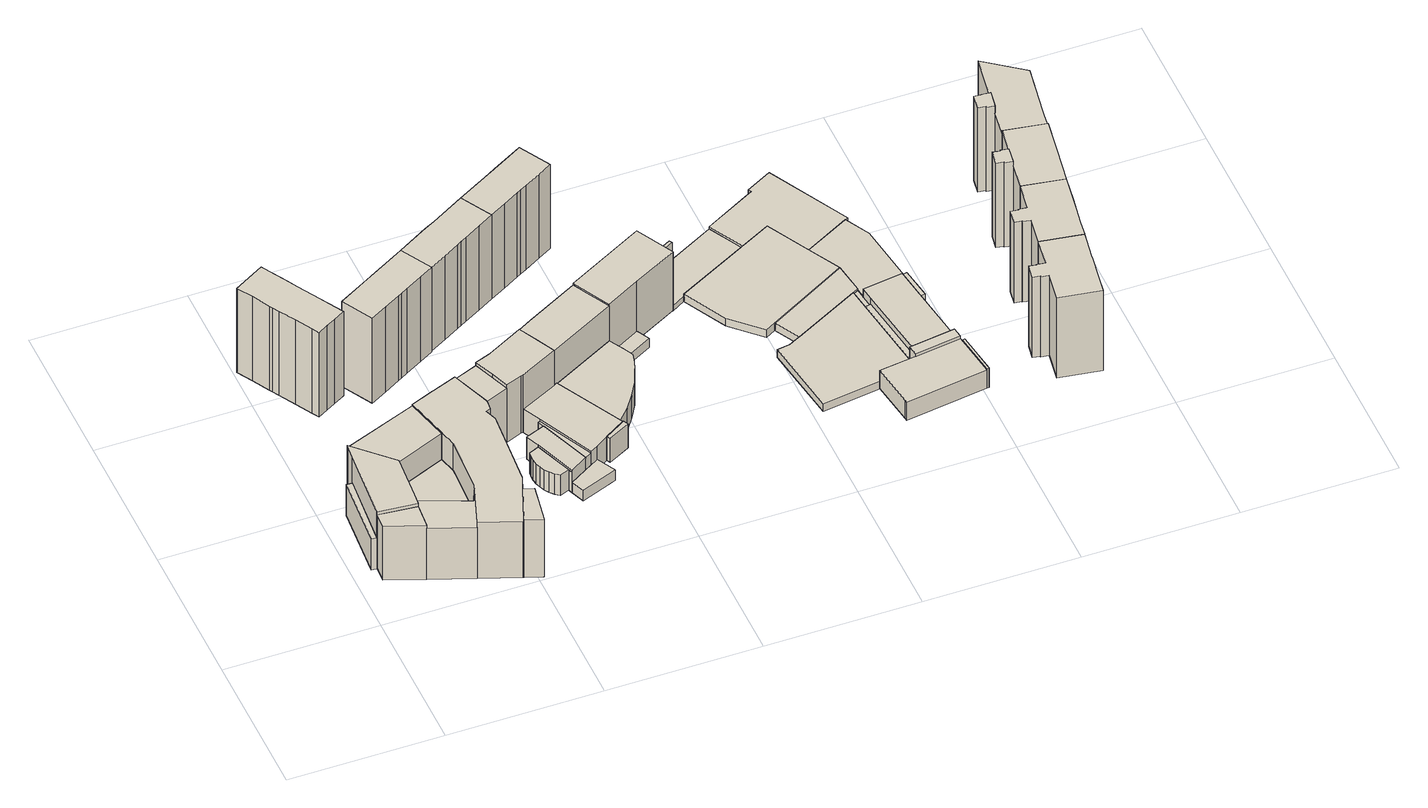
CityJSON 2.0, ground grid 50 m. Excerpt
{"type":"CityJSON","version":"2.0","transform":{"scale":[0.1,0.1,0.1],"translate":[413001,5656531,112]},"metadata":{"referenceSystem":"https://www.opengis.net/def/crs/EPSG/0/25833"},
"CityObjects":{
"building1":{"type":"Building","attributes":{"Dachtyp_tdc":"tdcFreeFormRoof","Gemeindeschluessel":14612000,"Dachneigung":11.55,"QualitaetDacherkennung":24,"Geometrietyp2DReferenz":"3000","measuredHeight":12.67,"function":"31001_9998","roofType":"5000"},"geometry":[{"type":"Solid","lod":"1","boundaries":[[[[0,1,2,3,4,5]],[[6,7,8,9,10,11]],[[5,7,6,0]],[[4,8,7,5]],[[3,9,8,4]],[[2,10,9,3]],[[1,11,10,2]],[[0,6,11,1]]]]}]},
"building2":{"type":"Building","attributes":{"Dachtyp_tdc":"tdcPolyFlatRoof","Gemeindeschluessel":14612000,"Dachneigung":0,"QualitaetDacherkennung":49,"Geometrietyp2DReferenz":"3000","measuredHeight":33.92,"function":"31001_9998","roofType":"1000"},"geometry":[{"type":"Solid","lod":"1","boundaries":[[[[12,13,14,15,16,17,18,19,20,21,22,23,24,25,26,27,28]],[[29,30,31,32,33,34,35,36,37,38,39,40,41,42,43,44,45]],[[28,30,29,12]],[[27,31,30,28]],[[26,32,31,27]],[[25,33,32,26]],[[24,34,33,25]],[[23,35,34,24]],[[22,36,35,23]],[[21,37,36,22]],[[20,38,37,21]],[[19,39,38,20]],[[18,40,39,19]],[[17,41,40,18]],[[16,42,41,17]],[[15,43,42,16]],[[14,44,43,15]],[[13,45,44,14]],[[12,29,45,13]]]]}]},
"building3":{"type":"Building","attributes":{"Gemeindeschluessel":14612000,"Geometrietyp2DReferenz":"3000","function":"31001_9998","roofType":"9999"},"children":["building3-1","building3-2","building3-3","building3-4","building3-5","building3-6","building3-7","building3-8"]},
"building3-1":{"type":"BuildingPart","attributes":{"Dachtyp_tdc":"tdcGableRoof","Dachneigung":39.67,"QualitaetDacherkennung":38,"Geometrietyp2DReferenz":"3000","measuredHeight":25.56,"roofType":"3100"},"parents":["building3"],"geometry":[{"type":"Solid","lod":"1","boundaries":[[[[46,47,48,49]],[[50,51,52,53]],[[49,51,50,46]],[[48,52,51,49]],[[47,53,52,48]],[[46,50,53,47]]]]}]},
"building3-2":{"type":"BuildingPart","attributes":{"Dachtyp_tdc":"tdcGableRoof","Dachneigung":39.41,"QualitaetDacherkennung":57,"Geometrietyp2DReferenz":"3000","measuredHeight":24.47,"roofType":"3100"},"parents":["building3"],"geometry":[{"type":"Solid","lod":"1","boundaries":[[[[54,55,56,57,58,59,60]],[[61,62,63,64,65,66,67]],[[60,62,61,54]],[[59,63,62,60]],[[58,64,63,59]],[[57,65,64,58]],[[56,66,65,57]],[[55,67,66,56]],[[54,61,67,55]]]]}]},
"building3-3":{"type":"BuildingPart","attributes":{"Dachtyp_tdc":"tdcHipAndGableRoof","Dachneigung":35.79,"QualitaetDacherkennung":17,"Geometrietyp2DReferenz":"3000","measuredHeight":23.67,"roofType":"5000"},"parents":["building3"],"geometry":[{"type":"Solid","lod":"1","boundaries":[[[[68,69,70,71]],[[67,72,73,74]],[[71,72,67,68]],[[70,73,72,71]],[[69,74,73,70]],[[68,67,74,69]]]]}]},
"building3-4":{"type":"BuildingPart","attributes":{"Dachtyp_tdc":"tdcGableRoof","Dachneigung":10.77,"QualitaetDacherkennung":30,"Geometrietyp2DReferenz":"3000","measuredHeight":23.81,"roofType":"3100"},"parents":["building3"],"geometry":[{"type":"Solid","lod":"1","boundaries":[[[[75,76,77,78,79]],[[80,81,82,83,84]],[[79,81,80,75]],[[78,82,81,79]],[[77,83,82,78]],[[76,84,83,77]],[[75,80,84,76]]]]}]},
"building3-5":{"type":"BuildingPart","attributes":{"Dachtyp_tdc":"tdcGableRoof","Dachneigung":54.6,"QualitaetDacherkennung":4,"Geometrietyp2DReferenz":"3000","measuredHeight":21.44,"roofType":"3100"},"parents":["building3"],"geometry":[{"type":"Solid","lod":"1","boundaries":[[[[85,86,87,88]],[[89,90,91,92]],[[88,90,89,85]],[[87,91,90,88]],[[86,92,91,87]],[[85,89,92,86]]]]}]},
"building3-6":{"type":"BuildingPart","attributes":{"Dachtyp_tdc":"tdcFreeFormRoof","Dachneigung":31.78,"QualitaetDacherkennung":17,"Geometrietyp2DReferenz":"3000","measuredHeight":25.21,"roofType":"5000"},"parents":["building3"],"geometry":[{"type":"Solid","lod":"1","boundaries":[[[[93,94,95,96,97,98,99,100,101,102,103,104,105,106,107,108,109]],[[84,83,110,66,64,111,53,52,112,113,114,115,116,117,118,119,120]],[[109,83,84,93]],[[108,110,83,109]],[[107,66,110,108]],[[106,64,66,107]],[[105,111,64,106]],[[104,53,111,105]],[[103,52,53,104]],[[102,112,52,103]],[[101,113,112,102]],[[100,114,113,101]],[[99,115,114,100]],[[98,116,115,99]],[[97,117,116,98]],[[96,118,117,97]],[[95,119,118,96]],[[94,120,119,95]],[[93,84,120,94]]]]}]},
"building3-7":{"type":"BuildingPart","attributes":{"Dachtyp_tdc":"tdcGableRoof","Dachneigung":38.68,"QualitaetDacherkennung":70,"Geometrietyp2DReferenz":"3000","measuredHeight":25.55,"roofType":"3100"},"parents":["building3"],"geometry":[{"type":"Solid","lod":"1","boundaries":[[[[121,122,123,124,125,126,127]],[[62,74,73,89,92,51,50]],[[127,74,62,121]],[[126,73,74,127]],[[125,89,73,126]],[[124,92,89,125]],[[123,51,92,124]],[[122,50,51,123]],[[121,62,50,122]]]]}]},
"building3-8":{"type":"BuildingPart","attributes":{"Dachtyp_tdc":"tdcGableRoof","Dachneigung":39.85,"QualitaetDacherkennung":44,"Geometrietyp2DReferenz":"3000","measuredHeight":24.46,"roofType":"3100"},"parents":["building3"],"geometry":[{"type":"Solid","lod":"1","boundaries":[[[[128,129,130,131,132,133]],[[134,114,135,136,137,115]],[[133,114,134,128]],[[132,135,114,133]],[[131,136,135,132]],[[130,137,136,131]],[[129,115,137,130]],[[128,134,115,129]]]]}]},
"building4":{"type":"Building","attributes":{"Dachtyp_tdc":"tdcPolyFlatRoof","Gemeindeschluessel":14612000,"Dachneigung":0,"QualitaetDacherkennung":42,"Geometrietyp2DReferenz":"3000","measuredHeight":34.1,"function":"31001_9998","roofType":"1000"},"geometry":[{"type":"Solid","lod":"1","boundaries":[[[[138,139,140,141,142,143,144,145,146,147,148]],[[149,150,151,152,153,154,155,156,157,158,159]],[[148,150,149,138]],[[147,151,150,148]],[[146,152,151,147]],[[145,153,152,146]],[[144,154,153,145]],[[143,155,154,144]],[[142,156,155,143]],[[141,157,156,142]],[[140,158,157,141]],[[139,159,158,140]],[[138,149,159,139]]]]}]},
"building5":{"type":"Building","attributes":{"Dachtyp_tdc":"tdcGableRoof","Gemeindeschluessel":14612000,"Dachneigung":14.02,"QualitaetDacherkennung":48,"Geometrietyp2DReferenz":"3000","measuredHeight":23.91,"function":"31001_9998","roofType":"3100"},"geometry":[{"type":"Solid","lod":"1","boundaries":[[[[160,161,162,163,164,165,166,167,168,169]],[[170,171,172,173,174,175,137,176,135,177]],[[169,171,170,160]],[[168,172,171,169]],[[167,173,172,168]],[[166,174,173,167]],[[165,175,174,166]],[[164,137,175,165]],[[163,176,137,164]],[[162,135,176,163]],[[161,177,135,162]],[[160,170,177,161]]]]}]},
"building6":{"type":"Building","attributes":{"Dachtyp_tdc":"tdcPolyFlatRoof","Gemeindeschluessel":14612000,"Dachneigung":0,"QualitaetDacherkennung":40,"Geometrietyp2DReferenz":"3000","measuredHeight":33.86,"function":"31001_9998","roofType":"1000"},"geometry":[{"type":"Solid","lod":"1","boundaries":[[[[178,179,180,181,182,183,141,140,184,185,186]],[[187,188,189,190,191,192,193,194,195,196,197]],[[186,188,187,178]],[[185,189,188,186]],[[184,190,189,185]],[[140,191,190,184]],[[141,192,191,140]],[[183,193,192,141]],[[182,194,193,183]],[[181,195,194,182]],[[180,196,195,181]],[[179,197,196,180]],[[178,187,197,179]]]]}]},
"building7":{"type":"Building","attributes":{"Gemeindeschluessel":14612000,"Geometrietyp2DReferenz":"3000","function":"31001_9998","roofType":"9999"},"children":["building7-1","building7-2","building7-3","building7-4","building7-5","building7-6","building7-7"]},
"building7-1":{"type":"BuildingPart","attributes":{"Dachtyp_tdc":"tdcFreeFormRoof","Dachneigung":14.05,"QualitaetDacherkennung":26,"Geometrietyp2DReferenz":"3000","measuredHeight":8.97,"roofType":"5000"},"parents":["building7"],"geometry":[{"type":"MultiSurface","lod":"1","boundaries":[[[198,199,200,201,202,203,204,205,206,207,208,209,199]],[[210,211,212,213,214,215,216,217,218,219,220,210,221]],[[199,210,221,198]],[[209,211,210,199]],[[208,212,211,209]],[[207,213,212,208]],[[206,214,213,207]],[[205,215,214,206]],[[204,216,215,205]],[[203,217,216,204]],[[202,218,217,203]],[[201,219,218,202]],[[200,220,219,201]],[[199,210,220,200]]]}]},
"building7-2":{"type":"BuildingPart","attributes":{"Dachtyp_tdc":"tdcPolyFlatRoof","Dachneigung":0,"QualitaetDacherkennung":19,"Geometrietyp2DReferenz":"3000","measuredHeight":9.41,"roofType":"1000"},"parents":["building7"],"geometry":[{"type":"Solid","lod":"1","boundaries":[[[[222,223,224,225,226,227,228,229,230]],[[231,232,233,234,235,236,237,238,239]],[[230,232,231,222]],[[229,233,232,230]],[[228,234,233,229]],[[227,235,234,228]],[[226,236,235,227]],[[225,237,236,226]],[[224,238,237,225]],[[223,239,238,224]],[[222,231,239,223]]]]}]},
"building7-3":{"type":"BuildingPart","attributes":{"Dachtyp_tdc":"tdcPolyFlatRoof","Dachneigung":0,"QualitaetDacherkennung":29,"Geometrietyp2DReferenz":"3000","measuredHeight":8.92,"roofType":"1000"},"parents":["building7"],"geometry":[{"type":"Solid","lod":"1","boundaries":[[[[240,241,242,243,244,245,246,247,248,249]],[[239,250,251,252,253,254,255,256,257,231]],[[249,250,239,240]],[[248,251,250,249]],[[247,252,251,248]],[[246,253,252,247]],[[245,254,253,246]],[[244,255,254,245]],[[243,256,255,244]],[[242,257,256,243]],[[241,231,257,242]],[[240,239,231,241]]]]}]},
"building7-4":{"type":"BuildingPart","attributes":{"Dachtyp_tdc":"tdcPolyFlatRoof","Dachneigung":0,"QualitaetDacherkennung":61,"Geometrietyp2DReferenz":"3000","measuredHeight":4.13,"roofType":"1000"},"parents":["building7"],"geometry":[{"type":"Solid","lod":"1","boundaries":[[[[258,259,260,261]],[[262,263,221,234]],[[261,263,262,258]],[[260,221,263,261]],[[259,234,221,260]],[[258,262,234,259]]]]}]},
"building7-5":{"type":"BuildingPart","attributes":{"Dachtyp_tdc":"tdcPolyFlatRoof","Dachneigung":4.51,"QualitaetDacherkennung":58,"Geometrietyp2DReferenz":"3000","measuredHeight":9.62,"roofType":"2100"},"parents":["building7"],"geometry":[{"type":"Solid","lod":"1","boundaries":[[[[264,265,266,267]],[[268,233,232,269]],[[267,233,268,264]],[[266,232,233,267]],[[265,269,232,266]],[[264,268,269,265]]]]}]},
"building7-6":{"type":"BuildingPart","attributes":{"Dachtyp_tdc":"tdcPolyFlatRoof","Dachneigung":10.75,"QualitaetDacherkennung":55,"Geometrietyp2DReferenz":"3000","measuredHeight":9.03,"roofType":"2100"},"parents":["building7"],"geometry":[{"type":"Solid","lod":"1","boundaries":[[[[270,271,272,273,274]],[[235,275,276,277,236]],[[274,275,235,270]],[[273,276,275,274]],[[272,277,276,273]],[[271,236,277,272]],[[270,235,236,271]]]]}]},
"building7-7":{"type":"BuildingPart","attributes":{"Dachtyp_tdc":"tdcGableRoof","Dachneigung":15.97,"QualitaetDacherkennung":15,"Geometrietyp2DReferenz":"3000","measuredHeight":9.8,"roofType":"3100"},"parents":["building7"],"geometry":[{"type":"Solid","lod":"1","boundaries":[[[[278,279,280,281,282,283]],[[220,284,285,276,275,221]],[[283,284,220,278]],[[282,285,284,283]],[[281,276,285,282]],[[280,275,276,281]],[[279,221,275,280]],[[278,220,221,279]]]]}]},
"building8":{"type":"Building","attributes":{"Dachtyp_tdc":"tdcFreeFormRoof","Gemeindeschluessel":14612000,"Dachneigung":2.61,"QualitaetDacherkennung":58,"Geometrietyp2DReferenz":"3000","measuredHeight":23.77,"function":"31001_9998","roofType":"5000"},"geometry":[{"type":"Solid","lod":"1","boundaries":[[[[286,287,288,289,290,291,292,293,294]],[[295,296,297,298,299,250,238,300,301]],[[294,296,295,286]],[[293,297,296,294]],[[292,298,297,293]],[[291,299,298,292]],[[290,250,299,291]],[[289,238,250,290]],[[288,300,238,289]],[[287,301,300,288]],[[286,295,301,287]]]]}]},
"building9":{"type":"Building","attributes":{"Dachtyp_tdc":"tdcPolyFlatRoof","Gemeindeschluessel":14612000,"Dachneigung":0,"QualitaetDacherkennung":38,"Geometrietyp2DReferenz":"3000","measuredHeight":33.82,"function":"31001_9998","roofType":"1000"},"geometry":[{"type":"Solid","lod":"1","boundaries":[[[[181,180,302,303,304,305,306,307,308,309,310]],[[195,311,312,313,314,315,316,317,318,319,196]],[[310,311,195,181]],[[309,312,311,310]],[[308,313,312,309]],[[307,314,313,308]],[[306,315,314,307]],[[305,316,315,306]],[[304,317,316,305]],[[303,318,317,304]],[[302,319,318,303]],[[180,196,319,302]],[[181,195,196,180]]]]}]},
"building10":{"type":"Building","attributes":{"Gemeindeschluessel":14612000,"Geometrietyp2DReferenz":"3000","function":"31001_9998","roofType":"9999"},"children":["building10-1","building10-2"]},
"building10-1":{"type":"BuildingPart","attributes":{"Dachtyp_tdc":"tdcPolyFlatRoof","Dachneigung":0,"QualitaetDacherkennung":47,"Geometrietyp2DReferenz":"3000","measuredHeight":23.55,"roofType":"1000"},"parents":["building10"],"geometry":[{"type":"Solid","lod":"1","boundaries":[[[[320,321,322,323,324]],[[325,326,327,328,329]],[[324,326,325,320]],[[323,327,326,324]],[[322,328,327,323]],[[321,329,328,322]],[[320,325,329,321]]]]}]},
"building10-2":{"type":"BuildingPart","attributes":{"Dachtyp_tdc":"tdcPolyFlatRoof","Dachneigung":0,"QualitaetDacherkennung":36,"Geometrietyp2DReferenz":"3000","measuredHeight":3.69,"roofType":"1000"},"parents":["building10"],"geometry":[{"type":"Solid","lod":"1","boundaries":[[[[330,331,332,333]],[[334,335,328,327]],[[333,335,334,330]],[[332,328,335,333]],[[331,327,328,332]],[[330,334,327,331]]]]}]},
"building11":{"type":"Building","attributes":{"Gemeindeschluessel":14612000,"Geometrietyp2DReferenz":"3000","BezugspunktDach":"2000","function":"31001_9998"},"children":["building11-1","building11-2"]},
"building11-1":{"type":"BuildingPart","attributes":{"Dachtyp_tdc":"tdcPolyFlatRoof","Dachneigung":0,"QualitaetDacherkennung":0,"Geometrietyp2DReferenz":"3000","measuredHeight":2.01},"parents":["building11"],"geometry":[{"type":"Solid","lod":"1","boundaries":[[[[336,337,338,339,340,341]],[[342,343,344,345,346,347]],[[341,343,342,336]],[[340,344,343,341]],[[339,345,344,340]],[[338,346,345,339]],[[337,347,346,338]],[[336,342,347,337]]]]}]},
"building11-2":{"type":"BuildingPart","attributes":{"Dachtyp_tdc":"tdcPolyFlatRoof","Dachneigung":0,"QualitaetDacherkennung":0,"Geometrietyp2DReferenz":"3000","measuredHeight":8.83},"parents":["building11"],"geometry":[{"type":"Solid","lod":"1","boundaries":[[[[348,349,350,351]],[[352,353,343,342]],[[351,353,352,348]],[[350,343,353,351]],[[349,342,343,350]],[[348,352,342,349]]]]}]},
"building12":{"type":"Building","attributes":{"Gemeindeschluessel":14612000,"Geometrietyp2DReferenz":"3000","function":"31001_2000","roofType":"9999"},"children":["building12-1","building12-2","building12-3","building12-4"]},
"building12-1":{"type":"BuildingPart","attributes":{"Dachtyp_tdc":"tdcFreeFormRoof","Dachneigung":52.18,"QualitaetDacherkennung":52,"Geometrietyp2DReferenz":"3000","measuredHeight":3.13,"roofType":"5000"},"parents":["building12"],"geometry":[{"type":"Solid","lod":"1","boundaries":[[[[354,355,356,357,358]],[[359,360,361,362,363]],[[358,360,359,354]],[[357,361,360,358]],[[356,362,361,357]],[[355,363,362,356]],[[354,359,363,355]]]]}]},
"building12-2":{"type":"BuildingPart","attributes":{"Dachtyp_tdc":"tdcPolyFlatRoof","Dachneigung":0,"QualitaetDacherkennung":40,"Geometrietyp2DReferenz":"3000","measuredHeight":3,"roofType":"1000"},"parents":["building12"],"geometry":[{"type":"Solid","lod":"1","boundaries":[[[[364,365,366,367,368,369,370,371]],[[345,372,373,374,375,376,377,346]],[[371,372,345,364]],[[370,373,372,371]],[[369,374,373,370]],[[368,375,374,369]],[[367,376,375,368]],[[366,377,376,367]],[[365,346,377,366]],[[364,345,346,365]]]]}]},
"building12-3":{"type":"BuildingPart","attributes":{"Dachtyp_tdc":"tdcPolyFlatRoof","Dachneigung":0,"QualitaetDacherkennung":29,"Geometrietyp2DReferenz":"3000","measuredHeight":3,"roofType":"1000"},"parents":["building12"],"geometry":[{"type":"Solid","lod":"1","boundaries":[[[[369,368,378,379]],[[374,363,380,375]],[[379,363,374,369]],[[378,380,363,379]],[[368,375,380,378]],[[369,374,375,368]]]]}]},
"building12-4":{"type":"BuildingPart","attributes":{"Dachtyp_tdc":"tdcPolyFlatRoof","Dachneigung":0,"QualitaetDacherkennung":28,"Geometrietyp2DReferenz":"3000","measuredHeight":3.17,"roofType":"1000"},"parents":["building12"],"geometry":[{"type":"Solid","lod":"1","boundaries":[[[[381,382,383,384,385,386,387,388,389]],[[390,391,380,362,361,392,393,394,395]],[[389,391,390,381]],[[388,380,391,389]],[[387,362,380,388]],[[386,361,362,387]],[[385,392,361,386]],[[384,393,392,385]],[[383,394,393,384]],[[382,395,394,383]],[[381,390,395,382]]]]}]},
"building13":{"type":"Building","attributes":{"Gemeindeschluessel":14612000,"Geometrietyp2DReferenz":"3000","function":"31001_9998","roofType":"9999"},"children":["building13-1","building13-2","building13-3"]},
"building13-1":{"type":"BuildingPart","attributes":{"Dachtyp_tdc":"tdcGableRoof","Dachneigung":43.08,"QualitaetDacherkennung":7,"Geometrietyp2DReferenz":"3000","measuredHeight":9.32,"roofType":"3100"},"parents":["building13"],"geometry":[{"type":"Solid","lod":"1","boundaries":[[[[396,397,398,399]],[[400,401,402,403]],[[399,401,400,396]],[[398,402,401,399]],[[397,403,402,398]],[[396,400,403,397]]]]}]},
"building13-2":{"type":"BuildingPart","attributes":{"Dachtyp_tdc":"tdcPolyFlatRoof","Dachneigung":0,"QualitaetDacherkennung":0,"Geometrietyp2DReferenz":"3000","measuredHeight":7.8,"roofType":"9999"},"parents":["building13"],"geometry":[{"type":"Solid","lod":"1","boundaries":[[[[404,405,406,407]],[[408,409,410,411]],[[407,409,408,404]],[[406,410,409,407]],[[405,411,410,406]],[[404,408,411,405]]]]}]},
"building13-3":{"type":"BuildingPart","attributes":{"Dachtyp_tdc":"tdcPolyFlatRoof","Dachneigung":0,"QualitaetDacherkennung":0,"Geometrietyp2DReferenz":"3000","measuredHeight":7.22,"roofType":"9999"},"parents":["building13"],"geometry":[{"type":"Solid","lod":"1","boundaries":[[[[412,413,414,415,416,417,418]],[[419,403,402,408,411,420,421]],[[418,403,419,412]],[[417,402,403,418]],[[416,408,402,417]],[[415,411,408,416]],[[414,420,411,415]],[[413,421,420,414]],[[412,419,421,413]]]]}]},
"building14":{"type":"Building","attributes":{"Dachtyp_tdc":"tdcPolyFlatRoof","Gemeindeschluessel":14612000,"Dachneigung":0,"QualitaetDacherkennung":31,"Geometrietyp2DReferenz":"3000","measuredHeight":3,"function":"31001_9998","roofType":"1000"},"geometry":[{"type":"Solid","lod":"1","boundaries":[[[[422,423,424,425,426,427,428,429,430]],[[431,432,433,434,435,436,437,438,439]],[[430,432,431,422]],[[429,433,432,430]],[[428,434,433,429]],[[427,435,434,428]],[[426,436,435,427]],[[425,437,436,426]],[[424,438,437,425]],[[423,439,438,424]],[[422,431,439,423]]]]}]},
"building15":{"type":"Building","attributes":{"Gemeindeschluessel":14612000,"Geometrietyp2DReferenz":"3000","function":"31001_9998","roofType":"9999"},"children":["building15-1","building15-2","building15-3"]},
"building15-1":{"type":"BuildingPart","attributes":{"Dachtyp_tdc":"tdcFreeFormRoof","Dachneigung":38.12,"QualitaetDacherkennung":4,"Geometrietyp2DReferenz":"3000","measuredHeight":8.22,"roofType":"5000"},"parents":["building15"],"geometry":[{"type":"Solid","lod":"1","boundaries":[[[[440,441,442,443,444,445]],[[446,447,448,449,450,451]],[[445,447,446,440]],[[444,448,447,445]],[[443,449,448,444]],[[442,450,449,443]],[[441,451,450,442]],[[440,446,451,441]]]]}]},
"building15-2":{"type":"BuildingPart","attributes":{"Dachtyp_tdc":"tdcPolyFlatRoof","Dachneigung":0,"QualitaetDacherkennung":0,"Geometrietyp2DReferenz":"3000","measuredHeight":3.14,"roofType":"9999"},"parents":["building15"],"geometry":[{"type":"Solid","lod":"1","boundaries":[[[[452,453,454,455]],[[456,450,449,457]],[[455,450,456,452]],[[454,449,450,455]],[[453,457,449,454]],[[452,456,457,453]]]]}]},
"building15-3":{"type":"BuildingPart","attributes":{"Dachtyp_tdc":"tdcGableRoof","Dachneigung":48.94,"QualitaetDacherkennung":16,"Geometrietyp2DReferenz":"3000","measuredHeight":9.53,"roofType":"3100"},"parents":["building15"],"geometry":[{"type":"Solid","lod":"1","boundaries":[[[[458,459,460,461]],[[446,462,463,447]],[[461,462,446,458]],[[460,463,462,461]],[[459,447,463,460]],[[458,446,447,459]]]]}]},
"building16":{"type":"Building","attributes":{"Dachtyp_tdc":"tdcPolyFlatRoof","Gemeindeschluessel":14612000,"Dachneigung":0,"QualitaetDacherkennung":0,"Geometrietyp2DReferenz":"3000","BezugspunktDach":"2000","measuredHeight":3,"function":"31001_9998"},"geometry":[{"type":"Solid","lod":"1","boundaries":[[[[370,369,464,465,466,467]],[[373,468,469,470,359,374]],[[467,468,373,370]],[[466,469,468,467]],[[465,470,469,466]],[[464,359,470,465]],[[369,374,359,464]],[[370,373,374,369]]]]}]},
"building17":{"type":"Building","attributes":{"Dachtyp_tdc":"tdcFreeFormRoof","Gemeindeschluessel":14612000,"Dachneigung":16.38,"QualitaetDacherkennung":18,"Geometrietyp2DReferenz":"3000","measuredHeight":34.13,"function":"31001_9998","roofType":"5000"},"geometry":[{"type":"Solid","lod":"1","boundaries":[[[[471,472,473,474,475,476,477,478,479,480,481,482,483,484,485,486]],[[487,488,489,490,491,492,493,494,495,496,497,498,499,500,501,502]],[[486,488,487,471]],[[485,489,488,486]],[[484,490,489,485]],[[483,491,490,484]],[[482,492,491,483]],[[481,493,492,482]],[[480,494,493,481]],[[479,495,494,480]],[[478,496,495,479]],[[477,497,496,478]],[[476,498,497,477]],[[475,499,498,476]],[[474,500,499,475]],[[473,501,500,474]],[[472,502,501,473]],[[471,487,502,472]]]]}]},
"building18":{"type":"Building","attributes":{"Dachtyp_tdc":"tdcFreeFormRoof","Gemeindeschluessel":14612000,"Dachneigung":18.18,"QualitaetDacherkennung":18,"Geometrietyp2DReferenz":"3000","measuredHeight":34.26,"function":"31001_9998","roofType":"5000"},"geometry":[{"type":"Solid","lod":"1","boundaries":[[[[503,504,505,506,507,508,509,510,511,512,513,514,515,516,517]],[[518,519,520,521,522,523,524,525,526,527,497,496,528,529,530]],[[517,519,518,503]],[[516,520,519,517]],[[515,521,520,516]],[[514,522,521,515]],[[513,523,522,514]],[[512,524,523,513]],[[511,525,524,512]],[[510,526,525,511]],[[509,527,526,510]],[[508,497,527,509]],[[507,496,497,508]],[[506,528,496,507]],[[505,529,528,506]],[[504,530,529,505]],[[503,518,530,504]]]]}]},
"building19":{"type":"Building","attributes":{"Gemeindeschluessel":14612000,"Geometrietyp2DReferenz":"3000","function":"31001_9998","roofType":"9999"},"children":["building19-1","building19-2"]},
"building19-1":{"type":"BuildingPart","attributes":{"Dachtyp_tdc":"tdcPolyFlatRoof","Dachneigung":0,"QualitaetDacherkennung":25,"Geometrietyp2DReferenz":"3000","measuredHeight":33.9,"roofType":"1000"},"parents":["building19"],"geometry":[{"type":"Solid","lod":"1","boundaries":[[[[531,532,533,534,535,536,537,538]],[[539,540,541,542,543,544,545,546]],[[537,540,539,538]],[[536,541,540,537]],[[535,542,541,536]],[[534,543,542,535]],[[533,544,543,534]],[[532,545,544,533]],[[531,546,545,532]],[[538,539,546,531]]]]}]},
"building19-2":{"type":"BuildingPart","attributes":{"Dachtyp_tdc":"tdcHipAndGableRoof","Dachneigung":14.96,"QualitaetDacherkennung":18,"Geometrietyp2DReferenz":"3000","measuredHeight":34.04,"roofType":"5000"},"parents":["building19"],"geometry":[{"type":"Solid","lod":"1","boundaries":[[[[547,513,512,548,549,550,551,552,553,554,555]],[[556,546,557,558,559,560,561,562,524,523,539]],[[555,556,539,547]],[[554,546,556,555]],[[553,557,546,554]],[[552,558,557,553]],[[551,559,558,552]],[[550,560,559,551]],[[549,561,560,550]],[[548,562,561,549]],[[512,524,562,548]],[[513,523,524,512]],[[547,539,523,513]]]]}]},
"building20":{"type":"Building","attributes":{"Gemeindeschluessel":14612000,"Geometrietyp2DReferenz":"3000","function":"31001_9998","roofType":"9999"},"children":["building20-1","building20-2"]},
"building20-1":{"type":"BuildingPart","attributes":{"Dachtyp_tdc":"tdcPolyFlatRoof","Dachneigung":0,"QualitaetDacherkennung":62,"Geometrietyp2DReferenz":"3000","measuredHeight":31.09,"roofType":"1000"},"parents":["building20"],"geometry":[{"type":"Solid","lod":"1","boundaries":[[[[563,564,565,566,567,568,569,570,571,572]],[[573,574,575,576,577,578,579,559,558,580]],[[572,574,573,563]],[[571,575,574,572]],[[570,576,575,571]],[[569,577,576,570]],[[568,578,577,569]],[[567,579,578,568]],[[566,559,579,567]],[[565,558,559,566]],[[564,580,558,565]],[[563,573,580,564]]]]}]},
"building20-2":{"type":"BuildingPart","attributes":{"Dachtyp_tdc":"tdcPolyFlatRoof","Dachneigung":0,"QualitaetDacherkennung":21,"Geometrietyp2DReferenz":"3000","measuredHeight":33.88,"roofType":"1000"},"parents":["building20"],"geometry":[{"type":"Solid","lod":"1","boundaries":[[[[581,582,583,584,585,586,587,588,589]],[[590,591,592,574,573,580,593,594,595]],[[589,591,590,581]],[[588,592,591,589]],[[587,574,592,588]],[[586,573,574,587]],[[585,580,573,586]],[[584,593,580,585]],[[583,594,593,584]],[[582,595,594,583]],[[581,590,595,582]]]]}]}
},
"vertices":[
[384,224,122],[393,410,122],[379,465,122],[218,399,122],[206,249,122],[365,181,122],[384,224,7],[365,181,7],[206,249,7],[218,399,7],[379,465,7],[393,410,7],
[9,1139,349],[38,1089,349],[69,1033,349],[75,1023,349],[87,1002,349],[117,950,349],[147,897,349],[160,875,349],[194,894,349],[223,910,349],[260,931,349],[188,1057,349],[167,1093,349],[156,1113,349],[127,1163,349],[113,1188,349],[108,1196,349],[9,1139,10],[108,1196,10],[113,1188,10],[127,1163,10],[156,1113,10],[167,1093,10],[188,1057,10],[260,931,10],[223,910,10],[194,894,10],[160,875,10],[147,897,10],[117,950,10],[87,1002,10],[75,1023,10],[69,1033,10],[38,1089,10],
[218,399,227],[379,465,227],[344,606,227],[103,514,227],[218,399,6],[103,514,6],[344,606,6],[379,465,6],
[201,196,212],[195,126,212],[333,74,212],[354,135,212],[384,224,212],[365,181,212],[206,249,212],[201,196,6],[206,249,6],[365,181,6],[384,224,6],[354,135,6],[333,74,6],[195,126,6],
[195,126,223],[202,209,223],[79,222,223],[75,171,223],[75,171,6],[79,222,6],[202,209,6],
[539,138,238],[506,150,238],[460,28,238],[461,27,238],[517,7,238],[539,138,6],[517,7,6],[461,27,6],[460,28,6],[506,150,6],
[76,222,130],[98,463,130],[79,464,130],[60,224,130],[76,222,6],[60,224,6],[79,464,6],[98,463,6],
[506,150,232],[525,200,232],[546,461,232],[533,497,232],[548,503,232],[551,536,232],[549,543,232],[503,667,232],[424,637,232],[421,636,232],[344,606,232],[379,465,232],[393,410,232],[384,224,232],[333,74,232],[459,28,232],[460,28,232],[459,28,6],[393,410,6],[421,636,6],[424,637,6],[503,667,6],[549,543,6],[551,536,6],[548,503,6],[533,497,6],[546,461,6],[525,200,6],
[206,249,235],[218,399,235],[103,514,235],[98,463,235],[76,222,235],[79,222,235],[202,209,235],
[525,606,223],[549,543,223],[629,574,223],[605,637,223],[581,697,223],[503,667,223],[525,606,6],[581,697,6],[605,637,6],[629,574,6],
[467,950,350],[523,981,350],[568,1007,350],[511,1107,350],[408,1049,350],[372,1029,350],[270,971,350],[326,871,350],[381,901,350],[433,931,350],[446,938,350],[467,950,9],[446,938,9],[433,931,9],[381,901,9],[326,871,9],[270,971,9],[372,1029,9],[408,1049,9],[511,1107,9],[568,1007,9],[523,981,9],
[634,717,236],[631,715,236],[581,697,236],[607,631,236],[629,574,236],[683,595,236],[689,597,236],[812,657,236],[782,717,236],[751,779,236],[634,717,6],[751,779,6],[782,717,6],[812,657,6],[689,597,6],[683,595,6],[607,631,6],[631,715,6],
[707,1085,350],[762,1116,350],[813,1145,350],[756,1246,350],[648,1184,350],[612,1165,350],[622,1037,350],[674,1066,350],[689,1075,350],[707,1085,12],[689,1075,12],[674,1066,12],[622,1037,12],[568,1007,12],[511,1107,12],[612,1165,12],[648,1184,12],[756,1246,12],[813,1145,12],[762,1116,12],
[726,307,86],[721,321,86],[674,443,86],[643,430,86],[641,414,86],[641,398,86],[643,380,86],[648,364,86],[655,348,86],[665,333,86],[677,320,86],[690,309,86],[721,321,4],[690,309,4],[677,320,4],[665,333,4],[655,348,4],[648,364,4],[643,380,4],[641,398,4],[641,414,4],[643,430,4],[674,443,4],[726,307,4],
[934,448,98],[821,662,98],[812,657,98],[689,597,98],[718,537,98],[806,356,98],[830,370,98],[871,396,98],[940,438,98],[934,448,4],[940,438,4],[871,396,4],[830,370,4],[806,356,4],[718,537,4],[689,597,4],[812,657,4],[821,662,4],
[821,662,94],[934,448,94],[973,489,94],[1006,535,94],[1034,583,94],[1056,635,94],[1066,665,94],[1074,695,94],[1055,731,94],[1032,773,94],[1032,773,4],[1055,731,4],[1074,695,4],[1066,665,4],[1056,635,4],[1034,583,4],[1006,535,4],[973,489,4],
[862,309,46],[830,370,46],[726,307,46],[743,263,46],[862,309,4],[743,263,4],
[877,384,100],[948,422,100],[940,438,100],[871,396,100],[877,384,4],[948,422,4],
[806,356,92],[718,537,92],[711,534,92],[719,512,92],[783,342,92],[783,342,4],[719,512,4],[711,534,4],
[674,443,94],[726,307,94],[783,342,94],[719,512,94],[657,488,94],[675,443,94],[675,443,4],[657,488,4],
[798,805,234],[751,779,234],[785,712,234],[812,657,234],[1032,773,234],[1017,802,234],[1005,824,234],[986,859,234],[967,895,234],[798,805,4],[967,895,4],[986,859,4],[1005,824,4],[1017,802,4],[785,712,4],[751,779,4],
[865,1174,350],[917,1203,350],[930,1211,350],[952,1223,350],[1005,1253,350],[1051,1278,350],[994,1379,350],[893,1322,350],[855,1301,350],[855,1301,12],[893,1322,12],[994,1379,12],[1051,1278,12],[1005,1253,12],[952,1223,12],[930,1211,12],[917,1203,12],[865,1174,12],
[1222,1031,241],[967,895,241],[1032,773,241],[1141,832,241],[1287,909,241],[1222,1031,5],[1287,909,5],[1141,832,5],[1032,773,5],[967,895,5],
[1164,789,42],[1141,832,42],[1032,773,42],[1055,731,42],[1164,789,5],[1055,731,5],
[1227,1021,23],[1287,909,23],[1331,933,23],[1567,1057,23],[1506,1170,23],[1358,1091,23],[1227,1021,3],[1358,1091,3],[1506,1170,3],[1567,1057,3],[1331,933,3],[1287,909,3],
[1222,1031,91],[1227,1021,91],[1358,1091,91],[1353,1101,91],[1222,1031,3],[1353,1101,3],
[1813,730,27],[1809,763,27],[1790,753,27],[1800,683,27],[1819,686,27],[1813,730,3],[1819,686,3],[1800,683,3],[1790,753,3],[1809,763,3],
[1567,1057,33],[1331,933,33],[1406,792,33],[1497,702,33],[1531,720,33],[1794,866,33],[1738,970,33],[1664,1108,33],[1664,1108,3],[1738,970,3],[1794,866,3],[1531,720,3],[1497,702,3],[1406,792,3],
[1575,639,33],[1809,763,33],[1575,639,3],
[1495,613,34],[1533,350,34],[1721,377,34],[1841,393,34],[1836,427,34],[1800,683,34],[1790,753,34],[1575,639,34],[1537,619,34],[1495,613,3],[1537,619,3],[1836,427,3],[1841,393,3],[1721,377,3],[1533,350,3],
[1836,427,87],[1841,393,87],[1990,414,87],[1985,448,87],[1836,427,6],[1985,448,6],[1990,414,6],[1841,393,6],
[1992,400,84],[2012,260,84],[2018,261,84],[1999,401,84],[1992,400,6],[1999,401,6],[2018,261,6],[2012,260,6],
[1721,377,78],[1742,232,78],[1743,222,78],[2012,260,78],[1992,400,78],[1990,414,78],[1841,393,78],[1721,377,6],[1743,222,6],[1742,232,6],
[1738,970,32],[1885,1048,32],[1895,1053,32],[1754,1316,32],[1670,1271,32],[1676,1261,32],[1506,1170,32],[1567,1057,32],[1664,1108,32],[1738,970,2],[1664,1108,2],[1567,1057,2],[1506,1170,2],[1676,1261,2],[1670,1271,2],[1754,1316,2],[1895,1053,2],[1885,1048,2],
[1942,748,61],[1813,730,61],[1819,686,61],[1856,430,61],[1985,448,61],[1957,643,61],[1942,748,4],[1957,643,4],[1985,448,4],[1856,430,4],[1819,686,4],[1813,730,4],
[1800,683,36],[1836,427,36],[1856,430,36],[1819,686,36],[1800,683,4],[1836,427,4],
[1942,748,57],[1957,643,57],[1973,646,57],[1958,750,57],[1958,750,4],[1973,646,4],
[1813,730,33],[1958,750,33],[1928,968,33],[1885,1048,33],[1885,1048,3],[1928,968,3],[1958,750,3],
[2232,320,328],[2216,224,328],[2353,202,328],[2362,259,328],[2375,337,328],[2377,352,328],[2392,442,328],[2255,464,328],[2241,373,328],[2215,377,328],[2215,375,328],[2211,376,328],[2191,379,328],[2183,331,328],[2207,327,328],[2206,324,328],[2232,320,5],[2206,324,5],[2207,327,5],[2183,331,5],[2191,379,5],[2211,376,5],[2215,375,5],[2215,377,5],[2241,373,5],[2255,464,5],[2392,442,5],[2377,352,5],[2375,337,5],[2362,259,5],[2353,202,5],[2216,224,5],
[2220,565,329],[2244,561,329],[2243,559,329],[2270,554,329],[2255,464,329],[2392,442,329],[2400,494,329],[2413,571,329],[2415,585,329],[2430,678,329],[2294,700,329],[2279,608,329],[2252,612,329],[2252,609,329],[2227,613,329],[2220,565,5],[2227,613,5],[2252,609,5],[2252,612,5],[2279,608,5],[2294,700,5],[2430,678,5],[2415,585,5],[2413,571,5],[2400,494,5],[2270,554,5],[2243,559,5],[2244,561,5],
[2317,844,344],[2291,848,344],[2290,845,344],[2266,849,344],[2258,801,344],[2283,797,344],[2282,794,344],[2308,789,344],[2308,789,5],[2282,794,5],[2283,797,5],[2258,801,5],[2266,849,5],[2290,845,5],[2291,848,5],[2317,844,5],
[2308,789,329],[2439,732,329],[2452,809,329],[2454,823,329],[2469,915,329],[2333,937,329],[2318,844,329],[2317,844,329],[2313,817,329],[2313,817,5],[2318,844,5],[2333,937,5],[2469,915,5],[2454,823,5],[2452,809,5],[2439,732,5],
[2347,1026,316],[2347,1027,316],[2333,937,316],[2469,915,316],[2477,967,316],[2490,1046,316],[2492,1060,316],[2508,1154,316],[2384,1248,316],[2357,1083,316],[2347,1026,5],[2357,1083,5],[2384,1248,5],[2508,1154,5],[2492,1060,5],[2490,1046,5],[2477,967,5],[2347,1027,5],
[2305,1088,344],[2297,1038,344],[2322,1034,344],[2321,1031,344],[2347,1027,344],[2347,1026,344],[2357,1083,344],[2330,1087,344],[2330,1085,344],[2305,1088,5],[2330,1085,5],[2330,1087,5],[2321,1031,5],[2322,1034,5],[2297,1038,5]
]}
